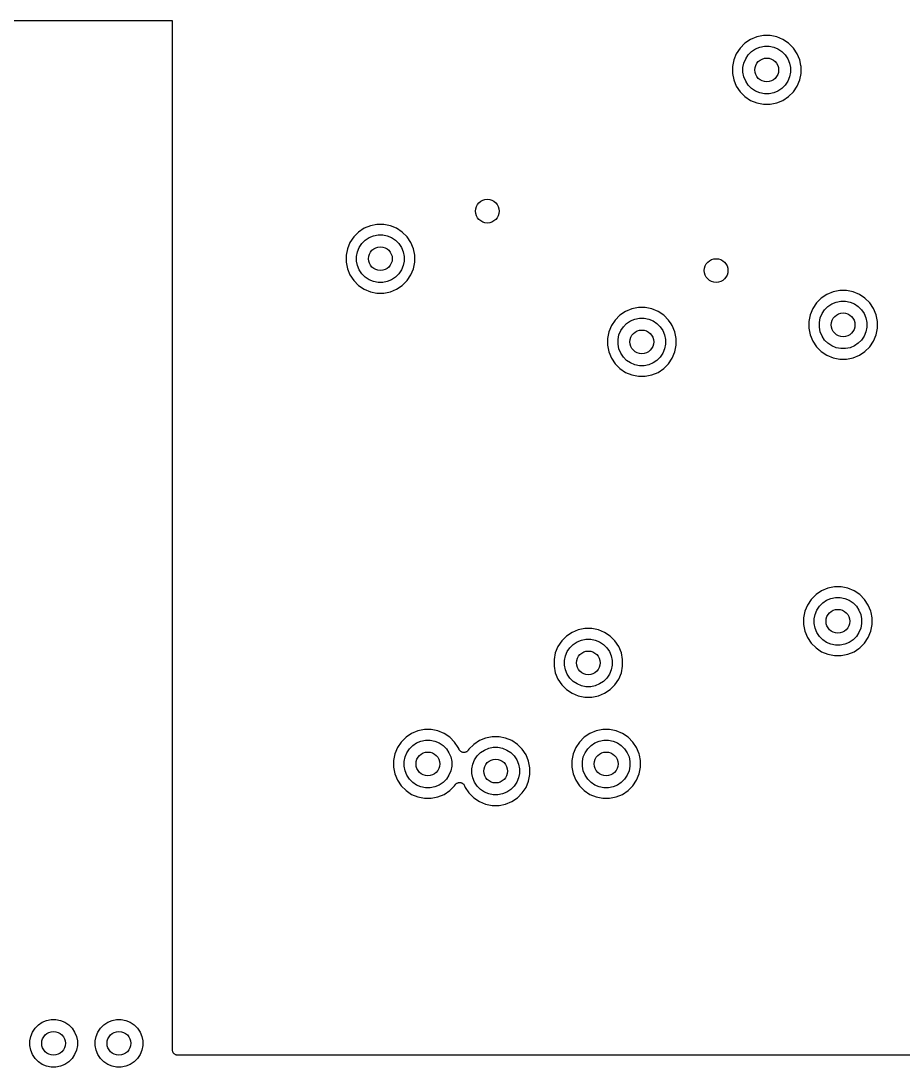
# Model space of a CAD drawing. Extents: x 1.98 to 5.89, y -3.93 to -1.98.
# Drawn here: x 2.526 to 3.11, y -3.744 to -3.051 of the extents above; entities that cross this region are included whole.
import ezdxf

# ---------------------------------------------------------------- set-up
doc = ezdxf.new("R2010")
doc.units = 0
doc.header["$MEASUREMENT"] = 0
doc.layers.add('BLACK', color=7, linetype='CONTINUOUS')

msp = doc.modelspace()

# ---------------------------------------------------------------- linework, layer by layer
at = {"layer": 'BLACK', "linetype": 'CONTINUOUS'}
for p, q in [((2.62581, -3.05118), (1.97999, -3.05118)), ((2.62597, -3.0512), (2.62581, -3.05118)), ((2.62598, -3.05135), (2.62597, -3.0512)), ((2.62598, -3.73272), (2.62598, -3.05135)), ((3.01315, -3.06179), (3.00901, -3.0635)), ((3.01754, -3.06091), (3.01315, -3.06179)), ((3.02203, -3.06091), (3.01754, -3.06091)), ((3.02642, -3.06179), (3.02203, -3.06091)), ((3.03056, -3.0635), (3.02642, -3.06179)), ((3.00212, -3.06916), (2.99963, -3.07289)), ((3.00528, -3.06599), (3.00212, -3.06916)), ((3.00901, -3.0635), (3.00528, -3.06599)), ((3.01233, -3.06971), (3.01519, -3.06852)), ((3.01519, -3.06852), (3.01823, -3.06791)), ((3.01823, -3.06791), (3.02134, -3.06791)), ((3.02134, -3.06791), (3.02438, -3.06852)), ((3.02438, -3.06852), (3.02724, -3.06971)), ((3.03429, -3.06599), (3.03056, -3.0635)), ((3.03745, -3.06916), (3.03429, -3.06599)), ((3.03994, -3.07289), (3.03745, -3.06916)), ((2.99963, -3.07289), (2.99791, -3.07703)), ((3.00464, -3.07907), (3.00583, -3.0762)), ((3.00583, -3.0762), (3.00755, -3.07362)), ((3.00755, -3.07362), (3.00975, -3.07143)), ((3.00975, -3.07143), (3.01233, -3.06971)), ((3.02724, -3.06971), (3.02982, -3.07143)), ((3.02982, -3.07143), (3.03202, -3.07362)), ((3.03202, -3.07362), (3.03374, -3.0762)), ((3.03374, -3.0762), (3.03493, -3.07907)), ((3.04166, -3.07703), (3.03994, -3.07289)), ((2.99791, -3.07703), (2.99704, -3.08142)), ((2.99704, -3.08142), (2.99704, -3.0859)), ((3.00404, -3.08211), (3.00464, -3.07907)), ((3.00404, -3.08521), (3.00404, -3.08211)), ((3.03493, -3.07907), (3.03553, -3.08211)), ((3.03553, -3.08211), (3.03553, -3.08521)), ((3.0424, -3.08077), (3.04166, -3.07703)), ((3.0424, -3.08078), (3.0424, -3.08077)), ((3.04253, -3.08142), (3.0424, -3.08078)), ((3.04253, -3.0859), (3.04253, -3.08142)), ((2.99704, -3.0859), (2.99791, -3.0903)), ((2.99791, -3.0903), (2.99963, -3.09444)), ((3.00464, -3.08826), (3.00404, -3.08521)), ((3.00583, -3.09112), (3.00464, -3.08826)), ((3.03493, -3.08826), (3.03374, -3.09112)), ((3.03553, -3.08521), (3.03493, -3.08826)), ((3.03994, -3.09444), (3.04166, -3.0903)), ((3.04166, -3.0903), (3.04253, -3.0859)), ((2.99963, -3.09444), (3.00212, -3.09816)), ((3.00755, -3.0937), (3.00583, -3.09112)), ((3.00975, -3.09589), (3.00755, -3.0937)), ((3.01233, -3.09762), (3.00975, -3.09589)), ((3.02982, -3.09589), (3.02724, -3.09762)), ((3.03202, -3.0937), (3.02982, -3.09589)), ((3.03374, -3.09112), (3.03202, -3.0937)), ((3.03745, -3.09816), (3.03994, -3.09444)), ((3.00212, -3.09816), (3.00528, -3.10133)), ((3.00528, -3.10133), (3.00901, -3.10382)), ((3.00901, -3.10382), (3.01315, -3.10554)), ((3.01519, -3.0988), (3.01233, -3.09762)), ((3.01823, -3.09941), (3.01519, -3.0988)), ((3.02134, -3.09941), (3.01823, -3.09941)), ((3.02438, -3.0988), (3.02134, -3.09941)), ((3.02724, -3.09762), (3.02438, -3.0988)), ((3.02642, -3.10554), (3.03056, -3.10382)), ((3.03056, -3.10382), (3.03429, -3.10133)), ((3.03429, -3.10133), (3.03745, -3.09816)), ((3.01315, -3.10554), (3.01754, -3.10641)), ((3.01754, -3.10641), (3.02203, -3.10641)), ((3.02203, -3.10641), (3.02642, -3.10554)), ((2.75714, -3.18679), (2.753, -3.1885)), ((2.76154, -3.18591), (2.75714, -3.18679)), ((2.76602, -3.18591), (2.76154, -3.18591)), ((2.77041, -3.18679), (2.76602, -3.18591)), ((2.77455, -3.1885), (2.77041, -3.18679)), ((2.74611, -3.19416), (2.74362, -3.19789)), ((2.74928, -3.19099), (2.74611, -3.19416)), ((2.753, -3.1885), (2.74928, -3.19099)), ((2.75632, -3.19471), (2.75919, -3.19352)), ((2.75919, -3.19352), (2.76223, -3.19291)), ((2.76223, -3.19291), (2.76533, -3.19291)), ((2.76533, -3.19291), (2.76837, -3.19352)), ((2.76837, -3.19352), (2.77124, -3.19471)), ((2.77828, -3.19099), (2.77455, -3.1885)), ((2.78145, -3.19416), (2.77828, -3.19099)), ((2.78394, -3.19789), (2.78145, -3.19416)), ((2.74362, -3.19789), (2.74191, -3.20203)), ((2.74864, -3.20407), (2.74982, -3.2012)), ((2.74982, -3.2012), (2.75155, -3.19862)), ((2.75155, -3.19862), (2.75374, -3.19643)), ((2.75374, -3.19643), (2.75632, -3.19471)), ((2.77124, -3.19471), (2.77382, -3.19643)), ((2.77382, -3.19643), (2.77601, -3.19862)), ((2.77601, -3.19862), (2.77774, -3.2012)), ((2.77774, -3.2012), (2.77892, -3.20407)), ((2.78565, -3.20203), (2.78394, -3.19789)), ((2.74191, -3.20203), (2.74103, -3.20642)), ((2.74103, -3.20642), (2.74103, -3.2109)), ((2.74803, -3.20711), (2.74864, -3.20407)), ((2.74803, -3.21021), (2.74803, -3.20711)), ((2.77892, -3.20407), (2.77953, -3.20711)), ((2.77953, -3.20711), (2.77953, -3.21021)), ((2.78653, -3.20642), (2.78565, -3.20203)), ((2.78653, -3.2109), (2.78653, -3.20642)), ((2.74103, -3.2109), (2.74191, -3.2153)), ((2.74864, -3.21325), (2.74803, -3.21021)), ((2.74982, -3.21612), (2.74864, -3.21325)), ((2.77892, -3.21325), (2.77774, -3.21612)), ((2.77953, -3.21021), (2.77892, -3.21325)), ((2.78565, -3.2153), (2.78653, -3.2109)), ((2.74191, -3.2153), (2.74362, -3.21944)), ((2.74362, -3.21944), (2.74611, -3.22316)), ((2.75155, -3.2187), (2.74982, -3.21612)), ((2.75374, -3.22089), (2.75155, -3.2187)), ((2.75632, -3.22262), (2.75374, -3.22089)), ((2.77382, -3.22089), (2.77124, -3.22262)), ((2.77601, -3.2187), (2.77382, -3.22089)), ((2.77774, -3.21612), (2.77601, -3.2187)), ((2.78145, -3.22316), (2.78394, -3.21944)), ((2.78394, -3.21944), (2.78565, -3.2153)), ((2.74611, -3.22316), (2.74928, -3.22633)), ((2.74928, -3.22633), (2.753, -3.22882)), ((2.753, -3.22882), (2.75714, -3.23054)), ((2.75919, -3.2238), (2.75632, -3.22262)), ((2.76223, -3.22441), (2.75919, -3.2238)), ((2.76533, -3.22441), (2.76223, -3.22441)), ((2.76837, -3.2238), (2.76533, -3.22441)), ((2.77124, -3.22262), (2.76837, -3.2238)), ((2.77041, -3.23054), (2.77455, -3.22882)), ((2.77455, -3.22882), (2.77828, -3.22633)), ((2.77828, -3.22633), (2.78145, -3.22316)), ((2.75714, -3.23054), (2.76154, -3.23141)), ((2.76154, -3.23141), (2.76602, -3.23141)), ((2.76602, -3.23141), (2.77041, -3.23054)), ((3.05589, -3.23482), (3.05272, -3.23799)), ((3.05961, -3.23233), (3.05589, -3.23482)), ((3.06375, -3.23061), (3.05961, -3.23233)), ((3.06815, -3.22974), (3.06375, -3.23061)), ((3.07263, -3.22974), (3.06815, -3.22974)), ((3.07702, -3.23061), (3.07263, -3.22974)), ((3.08116, -3.23233), (3.07702, -3.23061)), ((3.08489, -3.23482), (3.08116, -3.23233)), ((3.08806, -3.23799), (3.08489, -3.23482)), ((2.93037, -3.24191), (2.92623, -3.24362)), ((2.93477, -3.24103), (2.93037, -3.24191)), ((2.93925, -3.24103), (2.93477, -3.24103)), ((2.94364, -3.24191), (2.93925, -3.24103)), ((2.94778, -3.24362), (2.94364, -3.24191)), ((3.05023, -3.24171), (3.04852, -3.24585)), ((3.05272, -3.23799), (3.05023, -3.24171)), ((3.05643, -3.24503), (3.05816, -3.24245)), ((3.05816, -3.24245), (3.06035, -3.24026)), ((3.06035, -3.24026), (3.06293, -3.23853)), ((3.06293, -3.23853), (3.0658, -3.23735)), ((3.0658, -3.23735), (3.06884, -3.23674)), ((3.06884, -3.23674), (3.07194, -3.23674)), ((3.07194, -3.23674), (3.07498, -3.23735)), ((3.07498, -3.23735), (3.07785, -3.23853)), ((3.07785, -3.23853), (3.08043, -3.24026)), ((3.08043, -3.24026), (3.08262, -3.24245)), ((3.08262, -3.24245), (3.08434, -3.24503)), ((3.09055, -3.24171), (3.08806, -3.23799)), ((3.09226, -3.24585), (3.09055, -3.24171)), ((2.91934, -3.24928), (2.91685, -3.253)), ((2.92251, -3.24611), (2.91934, -3.24928)), ((2.92623, -3.24362), (2.92251, -3.24611)), ((2.92955, -3.24982), (2.93241, -3.24864)), ((2.93241, -3.24864), (2.93546, -3.24803)), ((2.93546, -3.24803), (2.93856, -3.24803)), ((2.93856, -3.24803), (2.9416, -3.24864)), ((2.9416, -3.24864), (2.94447, -3.24982)), ((2.95151, -3.24611), (2.94778, -3.24362)), ((2.95468, -3.24928), (2.95151, -3.24611)), ((2.95639, -3.25185), (2.95468, -3.24928)), ((3.04852, -3.24585), (3.04764, -3.25025)), ((3.05464, -3.25094), (3.05525, -3.24789)), ((3.05525, -3.24789), (3.05643, -3.24503)), ((3.08434, -3.24503), (3.08553, -3.24789)), ((3.08553, -3.24789), (3.08614, -3.25094)), ((3.09314, -3.25025), (3.09226, -3.24585)), ((2.91685, -3.253), (2.91513, -3.25714)), ((2.92187, -3.25919), (2.92305, -3.25632)), ((2.92305, -3.25632), (2.92478, -3.25374)), ((2.92478, -3.25374), (2.92697, -3.25155)), ((2.92697, -3.25155), (2.92955, -3.24982)), ((2.94447, -3.24982), (2.94705, -3.25155)), ((2.94705, -3.25155), (2.94924, -3.25374)), ((2.94924, -3.25374), (2.95096, -3.25632)), ((2.95096, -3.25632), (2.95215, -3.25919)), ((2.95717, -3.253), (2.95639, -3.25185)), ((2.95639, -3.25185), (2.95639, -3.25185)), ((2.95888, -3.25714), (2.95717, -3.253)), ((3.04764, -3.25025), (3.04764, -3.25473)), ((3.04764, -3.25473), (3.04852, -3.25912)), ((3.05464, -3.25404), (3.05464, -3.25094)), ((3.05525, -3.25708), (3.05464, -3.25404)), ((3.08614, -3.25404), (3.08553, -3.25708)), ((3.08614, -3.25094), (3.08614, -3.25404)), ((3.09226, -3.25912), (3.09314, -3.25473)), ((3.09314, -3.25473), (3.09314, -3.25025)), ((2.91513, -3.25714), (2.91426, -3.26154)), ((2.91426, -3.26154), (2.91426, -3.26602)), ((2.92126, -3.26223), (2.92187, -3.25919)), ((2.92126, -3.26533), (2.92126, -3.26223)), ((2.95215, -3.25919), (2.95276, -3.26223)), ((2.95276, -3.26223), (2.95276, -3.26533)), ((2.95976, -3.26154), (2.95888, -3.25714)), ((2.95976, -3.26602), (2.95976, -3.26154)), ((3.04852, -3.25912), (3.05023, -3.26326)), ((3.05023, -3.26326), (3.05272, -3.26699)), ((3.05643, -3.25995), (3.05525, -3.25708)), ((3.05816, -3.26253), (3.05643, -3.25995)), ((3.06035, -3.26472), (3.05816, -3.26253)), ((3.08262, -3.26253), (3.08043, -3.26472)), ((3.08434, -3.25995), (3.08262, -3.26253)), ((3.08553, -3.25708), (3.08434, -3.25995)), ((3.08806, -3.26699), (3.09055, -3.26326)), ((3.09055, -3.26326), (3.09226, -3.25912)), ((2.91426, -3.26602), (2.91513, -3.27041)), ((2.91513, -3.27041), (2.91685, -3.27455)), ((2.92187, -3.26837), (2.92126, -3.26533)), ((2.92305, -3.27124), (2.92187, -3.26837)), ((2.95215, -3.26837), (2.95096, -3.27124)), ((2.95276, -3.26533), (2.95215, -3.26837)), ((2.95717, -3.27455), (2.95888, -3.27041)), ((2.95888, -3.27041), (2.95976, -3.26602)), ((3.05272, -3.26699), (3.05589, -3.27016)), ((3.05589, -3.27016), (3.05961, -3.27265)), ((3.06293, -3.26644), (3.06035, -3.26472)), ((3.0658, -3.26763), (3.06293, -3.26644)), ((3.06884, -3.26824), (3.0658, -3.26763)), ((3.07194, -3.26824), (3.06884, -3.26824)), ((3.07498, -3.26763), (3.07194, -3.26824)), ((3.07785, -3.26644), (3.07498, -3.26763)), ((3.08043, -3.26472), (3.07785, -3.26644)), ((3.08116, -3.27265), (3.08489, -3.27016)), ((3.08489, -3.27016), (3.08806, -3.26699)), ((2.91685, -3.27455), (2.91934, -3.27828)), ((2.92478, -3.27382), (2.92305, -3.27124)), ((2.92697, -3.27601), (2.92478, -3.27382)), ((2.92955, -3.27774), (2.92697, -3.27601)), ((2.94705, -3.27601), (2.94447, -3.27774)), ((2.94924, -3.27382), (2.94705, -3.27601)), ((2.95096, -3.27124), (2.94924, -3.27382)), ((2.95468, -3.27828), (2.95717, -3.27455)), ((3.05961, -3.27265), (3.06375, -3.27436)), ((3.06375, -3.27436), (3.06815, -3.27524)), ((3.06815, -3.27524), (3.07263, -3.27524)), ((3.07263, -3.27524), (3.07702, -3.27436)), ((3.07702, -3.27436), (3.08116, -3.27265)), ((2.91934, -3.27828), (2.92251, -3.28145)), ((2.92251, -3.28145), (2.92623, -3.28394)), ((2.92623, -3.28394), (2.93037, -3.28565)), ((2.93241, -3.27892), (2.92955, -3.27774)), ((2.93546, -3.27953), (2.93241, -3.27892)), ((2.93856, -3.27953), (2.93546, -3.27953)), ((2.9416, -3.27892), (2.93856, -3.27953)), ((2.94447, -3.27774), (2.9416, -3.27892)), ((2.94364, -3.28565), (2.94778, -3.28394)), ((2.94778, -3.28394), (2.95151, -3.28145)), ((2.95151, -3.28145), (2.95468, -3.27828)), ((2.93037, -3.28565), (2.93477, -3.28653)), ((2.93477, -3.28653), (2.93925, -3.28653)), ((2.93925, -3.28653), (2.94364, -3.28565)), ((3.05615, -3.42866), (3.05243, -3.43115)), ((3.06029, -3.42695), (3.05615, -3.42866)), ((3.06469, -3.42607), (3.06029, -3.42695)), ((3.06917, -3.42607), (3.06469, -3.42607)), ((3.07356, -3.42695), (3.06917, -3.42607)), ((3.0777, -3.42866), (3.07356, -3.42695)), ((3.08143, -3.43115), (3.0777, -3.42866)), ((3.04926, -3.43432), (3.04677, -3.43804)), ((3.05243, -3.43115), (3.04926, -3.43432)), ((3.0547, -3.43878), (3.05689, -3.43659)), ((3.05689, -3.43659), (3.05947, -3.43486)), ((3.05947, -3.43486), (3.06234, -3.43368)), ((3.06234, -3.43368), (3.06538, -3.43307)), ((3.06538, -3.43307), (3.06848, -3.43307)), ((3.06848, -3.43307), (3.07152, -3.43368)), ((3.07152, -3.43368), (3.07439, -3.43486)), ((3.07439, -3.43486), (3.07697, -3.43659)), ((3.07697, -3.43659), (3.07916, -3.43878)), ((3.0846, -3.43432), (3.08143, -3.43115)), ((3.08709, -3.43804), (3.0846, -3.43432)), ((3.04506, -3.44218), (3.04418, -3.44658)), ((3.04677, -3.43804), (3.04506, -3.44218)), ((3.05179, -3.44423), (3.05297, -3.44136)), ((3.05297, -3.44136), (3.0547, -3.43878)), ((3.07916, -3.43878), (3.08088, -3.44136)), ((3.08088, -3.44136), (3.08207, -3.44423)), ((3.0888, -3.44218), (3.08709, -3.43804)), ((3.08896, -3.44298), (3.0888, -3.44218)), ((3.08968, -3.44658), (3.08896, -3.44298)), ((3.04418, -3.44658), (3.04418, -3.45106)), ((3.05118, -3.44727), (3.05179, -3.44423)), ((3.05118, -3.45037), (3.05118, -3.44727)), ((3.05179, -3.45341), (3.05118, -3.45037)), ((3.08207, -3.44423), (3.08268, -3.44727)), ((3.08268, -3.45037), (3.08207, -3.45341)), ((3.08268, -3.44727), (3.08268, -3.45037)), ((3.08968, -3.45106), (3.08968, -3.44658)), ((2.8908, -3.45622), (2.88707, -3.45871)), ((2.89494, -3.4545), (2.8908, -3.45622)), ((2.89933, -3.45363), (2.89494, -3.4545)), ((2.90382, -3.45363), (2.89933, -3.45363)), ((2.90821, -3.4545), (2.90382, -3.45363)), ((2.91235, -3.45622), (2.90821, -3.4545)), ((2.91608, -3.45871), (2.91235, -3.45622)), ((3.04418, -3.45106), (3.04506, -3.45545)), ((3.04506, -3.45545), (3.04677, -3.45959)), ((3.05297, -3.45628), (3.05179, -3.45341)), ((3.0547, -3.45886), (3.05297, -3.45628)), ((3.08088, -3.45628), (3.07916, -3.45886)), ((3.08207, -3.45341), (3.08088, -3.45628)), ((3.08709, -3.45959), (3.0888, -3.45545)), ((3.0888, -3.45545), (3.08968, -3.45106)), ((2.88391, -3.46188), (2.88142, -3.4656)), ((2.88707, -3.45871), (2.88391, -3.46188)), ((2.88934, -3.46634), (2.89154, -3.46415)), ((2.89154, -3.46415), (2.89412, -3.46242)), ((2.89412, -3.46242), (2.89698, -3.46124)), ((2.89698, -3.46124), (2.90002, -3.46063)), ((2.90002, -3.46063), (2.90313, -3.46063)), ((2.90313, -3.46063), (2.90617, -3.46124)), ((2.90617, -3.46124), (2.90903, -3.46242)), ((2.90903, -3.46242), (2.91161, -3.46415)), ((2.91161, -3.46415), (2.91381, -3.46634)), ((2.91924, -3.46188), (2.91608, -3.45871)), ((2.92173, -3.4656), (2.91924, -3.46188)), ((3.04677, -3.45959), (3.04926, -3.46332)), ((3.04926, -3.46332), (3.05243, -3.46649)), ((3.05689, -3.46105), (3.0547, -3.45886)), ((3.05947, -3.46277), (3.05689, -3.46105)), ((3.06234, -3.46396), (3.05947, -3.46277)), ((3.06538, -3.46457), (3.06234, -3.46396)), ((3.07152, -3.46396), (3.06848, -3.46457)), ((3.07439, -3.46277), (3.07152, -3.46396)), ((3.07697, -3.46105), (3.07439, -3.46277)), ((3.07916, -3.45886), (3.07697, -3.46105)), ((3.08143, -3.46649), (3.0846, -3.46332)), ((3.0846, -3.46332), (3.08709, -3.45959)), ((2.8797, -3.46974), (2.87883, -3.47414)), ((2.88142, -3.4656), (2.8797, -3.46974)), ((2.88643, -3.47178), (2.88762, -3.46892)), ((2.88762, -3.46892), (2.88934, -3.46634)), ((2.91381, -3.46634), (2.91553, -3.46892)), ((2.91553, -3.46892), (2.91672, -3.47178)), ((2.92345, -3.46974), (2.92173, -3.4656)), ((2.92432, -3.47414), (2.92345, -3.46974)), ((3.05243, -3.46649), (3.05615, -3.46898)), ((3.05615, -3.46898), (3.06029, -3.47069)), ((3.06029, -3.47069), (3.06469, -3.47157)), ((3.06848, -3.46457), (3.06538, -3.46457)), ((3.06917, -3.47157), (3.07356, -3.47069)), ((3.07356, -3.47069), (3.0777, -3.46898)), ((3.0777, -3.46898), (3.08075, -3.46695)), ((3.08075, -3.46695), (3.08143, -3.46649)), ((3.08075, -3.46695), (3.08075, -3.46695)), ((2.87883, -3.47414), (2.87883, -3.47862)), ((2.88583, -3.47483), (2.88643, -3.47178)), ((2.88583, -3.47793), (2.88583, -3.47483)), ((2.88643, -3.48097), (2.88583, -3.47793)), ((2.91672, -3.47178), (2.91732, -3.47483)), ((2.91732, -3.47793), (2.91672, -3.48097)), ((2.91732, -3.47483), (2.91732, -3.47793)), ((2.92432, -3.47862), (2.92432, -3.47414)), ((3.06469, -3.47157), (3.06917, -3.47157)), ((2.87883, -3.47862), (2.8797, -3.48301)), ((2.8797, -3.48301), (2.88142, -3.48715)), ((2.88762, -3.48384), (2.88643, -3.48097)), ((2.88934, -3.48642), (2.88762, -3.48384)), ((2.91553, -3.48384), (2.91381, -3.48642)), ((2.91672, -3.48097), (2.91553, -3.48384)), ((2.92173, -3.48715), (2.92345, -3.48301)), ((2.92345, -3.48301), (2.92432, -3.47862)), ((2.88142, -3.48715), (2.88391, -3.49088)), ((2.88391, -3.49088), (2.88707, -3.49405)), ((2.89154, -3.48861), (2.88934, -3.48642)), ((2.89412, -3.49033), (2.89154, -3.48861)), ((2.89698, -3.49152), (2.89412, -3.49033)), ((2.90002, -3.49213), (2.89698, -3.49152)), ((2.90313, -3.49213), (2.90002, -3.49213)), ((2.90617, -3.49152), (2.90313, -3.49213)), ((2.90903, -3.49033), (2.90617, -3.49152)), ((2.91161, -3.48861), (2.90903, -3.49033)), ((2.91381, -3.48642), (2.91161, -3.48861)), ((2.91608, -3.49405), (2.91924, -3.49088)), ((2.91924, -3.49088), (2.92173, -3.48715)), ((2.88707, -3.49405), (2.8908, -3.49654)), ((2.8908, -3.49654), (2.89494, -3.49825)), ((2.89494, -3.49825), (2.89933, -3.49913)), ((2.89933, -3.49913), (2.90382, -3.49913)), ((2.90382, -3.49913), (2.90821, -3.49825)), ((2.90821, -3.49825), (2.91235, -3.49654)), ((2.91235, -3.49654), (2.91608, -3.49405)), ((2.78077, -3.52564), (2.77761, -3.52881)), ((2.7845, -3.52315), (2.78077, -3.52564)), ((2.78864, -3.52143), (2.7845, -3.52315)), ((2.79304, -3.52056), (2.78864, -3.52143)), ((2.79752, -3.52056), (2.79304, -3.52056)), ((2.80191, -3.52143), (2.79752, -3.52056)), ((2.80605, -3.52315), (2.80191, -3.52143)), ((2.80978, -3.52564), (2.80605, -3.52315)), ((2.81295, -3.52881), (2.80978, -3.52564)), ((2.83352, -3.52616), (2.82938, -3.52787)), ((2.83792, -3.52528), (2.83352, -3.52616)), ((2.8424, -3.52528), (2.83792, -3.52528)), ((2.84679, -3.52616), (2.8424, -3.52528)), ((2.85093, -3.52787), (2.84679, -3.52616)), ((2.89888, -3.52564), (2.89572, -3.52881)), ((2.90261, -3.52315), (2.89888, -3.52564)), ((2.90675, -3.52143), (2.90261, -3.52315)), ((2.91115, -3.52056), (2.90675, -3.52143)), ((2.91563, -3.52056), (2.91115, -3.52056)), ((2.92002, -3.52143), (2.91563, -3.52056)), ((2.92416, -3.52315), (2.92002, -3.52143)), ((2.92789, -3.52564), (2.92416, -3.52315)), ((2.93106, -3.52881), (2.92789, -3.52564)), ((2.77512, -3.53253), (2.7734, -3.53667)), ((2.77761, -3.52881), (2.77512, -3.53253)), ((2.78132, -3.53585), (2.78304, -3.53327)), ((2.78304, -3.53327), (2.78524, -3.53107)), ((2.78524, -3.53107), (2.78782, -3.52935)), ((2.78782, -3.52935), (2.79068, -3.52816)), ((2.79068, -3.52816), (2.79372, -3.52756)), ((2.79372, -3.52756), (2.79683, -3.52756)), ((2.79683, -3.52756), (2.79987, -3.52816)), ((2.79987, -3.52816), (2.80274, -3.52935)), ((2.80274, -3.52935), (2.80531, -3.53107)), ((2.80531, -3.53107), (2.80751, -3.53327)), ((2.80751, -3.53327), (2.80923, -3.53585)), ((2.81543, -3.53253), (2.81295, -3.52881)), ((2.81588, -3.53361), (2.81543, -3.53253)), ((2.81604, -3.53391), (2.81588, -3.53361)), ((2.82249, -3.53353), (2.82203, -3.53422)), ((2.82566, -3.53036), (2.82249, -3.53353)), ((2.82938, -3.52787), (2.82566, -3.53036)), ((2.8327, -3.53408), (2.83556, -3.53289)), ((2.83556, -3.53289), (2.83861, -3.53228)), ((2.83861, -3.53228), (2.84171, -3.53228)), ((2.84171, -3.53228), (2.84475, -3.53289)), ((2.84475, -3.53289), (2.84762, -3.53408)), ((2.85466, -3.53036), (2.85093, -3.52787)), ((2.85783, -3.53353), (2.85466, -3.53036)), ((2.86032, -3.53726), (2.85783, -3.53353)), ((2.89323, -3.53253), (2.89151, -3.53667)), ((2.89572, -3.52881), (2.89323, -3.53253)), ((2.89943, -3.53585), (2.90115, -3.53327)), ((2.90115, -3.53327), (2.90335, -3.53107)), ((2.90335, -3.53107), (2.90593, -3.52935)), ((2.90593, -3.52935), (2.90879, -3.52816)), ((2.90879, -3.52816), (2.91183, -3.52756)), ((2.91183, -3.52756), (2.91494, -3.52756)), ((2.91494, -3.52756), (2.91798, -3.52816)), ((2.91798, -3.52816), (2.92085, -3.52935)), ((2.92085, -3.52935), (2.92342, -3.53107)), ((2.92342, -3.53107), (2.92562, -3.53327)), ((2.92562, -3.53327), (2.92734, -3.53585)), ((2.93354, -3.53253), (2.93106, -3.52881)), ((2.93526, -3.53667), (2.93354, -3.53253)), ((2.7734, -3.53667), (2.77253, -3.54107)), ((2.77953, -3.54176), (2.78013, -3.53871)), ((2.78013, -3.53871), (2.78132, -3.53585)), ((2.80923, -3.53585), (2.81042, -3.53871)), ((2.81042, -3.53871), (2.81102, -3.54176)), ((2.8162, -3.5342), (2.81604, -3.53391)), ((2.8162, -3.53421), (2.8162, -3.5342)), ((2.81621, -3.53422), (2.8162, -3.53421)), ((2.81641, -3.53447), (2.81621, -3.53422)), ((2.81663, -3.53474), (2.81641, -3.53447)), ((2.81664, -3.53475), (2.81663, -3.53474)), ((2.81663, -3.53474), (2.81663, -3.53474)), ((2.81689, -3.53496), (2.81664, -3.53475)), ((2.81715, -3.53517), (2.81689, -3.53496)), ((2.81716, -3.53518), (2.81715, -3.53517)), ((2.81746, -3.53534), (2.81716, -3.53518)), ((2.81716, -3.53518), (2.81716, -3.53518)), ((2.81775, -3.5355), (2.81746, -3.53534)), ((2.81776, -3.5355), (2.81775, -3.5355)), ((2.81777, -3.5355), (2.81776, -3.5355)), ((2.81808, -3.5356), (2.81777, -3.5355)), ((2.8184, -3.5357), (2.81808, -3.5356)), ((2.81841, -3.5357), (2.8184, -3.5357)), ((2.81842, -3.53571), (2.81841, -3.5357)), ((2.81875, -3.53574), (2.81842, -3.53571)), ((2.81908, -3.53578), (2.81875, -3.53574)), ((2.81909, -3.53577), (2.81908, -3.53578)), ((2.8191, -3.53578), (2.81909, -3.53577)), ((2.81943, -3.53574), (2.8191, -3.53578)), ((2.81976, -3.53572), (2.81943, -3.53574)), ((2.81977, -3.53571), (2.81976, -3.53572)), ((2.81978, -3.53571), (2.81977, -3.53571)), ((2.82009, -3.53562), (2.81978, -3.53571)), ((2.82042, -3.53552), (2.82009, -3.53562)), ((2.82043, -3.53552), (2.82042, -3.53552)), ((2.82073, -3.53537), (2.82043, -3.53552)), ((2.82043, -3.53552), (2.82043, -3.53552)), ((2.82103, -3.53521), (2.82073, -3.53537)), ((2.82104, -3.5352), (2.82103, -3.5352)), ((2.82103, -3.5352), (2.82103, -3.53521)), ((2.8213, -3.53499), (2.82104, -3.5352)), ((2.82156, -3.53478), (2.8213, -3.53499)), ((2.82157, -3.53477), (2.82156, -3.53478)), ((2.82156, -3.53478), (2.82156, -3.53478)), ((2.82179, -3.53451), (2.82157, -3.53477)), ((2.822, -3.53426), (2.82179, -3.53451)), ((2.82201, -3.53425), (2.822, -3.53426)), ((2.82203, -3.53422), (2.82201, -3.53425)), ((2.82201, -3.53425), (2.82201, -3.53425)), ((2.82201, -3.53425), (2.82201, -3.53425)), ((2.82501, -3.54344), (2.8262, -3.54057)), ((2.8262, -3.54057), (2.82793, -3.53799)), ((2.82793, -3.53799), (2.83012, -3.5358)), ((2.83012, -3.5358), (2.8327, -3.53408)), ((2.84762, -3.53408), (2.8502, -3.5358)), ((2.8502, -3.5358), (2.85239, -3.53799)), ((2.85239, -3.53799), (2.85411, -3.54057)), ((2.85411, -3.54057), (2.8553, -3.54344)), ((2.86203, -3.5414), (2.86032, -3.53726)), ((2.89151, -3.53667), (2.89064, -3.54107)), ((2.89764, -3.54176), (2.89824, -3.53871)), ((2.89824, -3.53871), (2.89943, -3.53585)), ((2.92734, -3.53585), (2.92853, -3.53871)), ((2.92853, -3.53871), (2.92913, -3.54176)), ((2.93542, -3.53747), (2.93526, -3.53667)), ((2.93613, -3.54107), (2.93542, -3.53747)), ((2.77253, -3.54107), (2.77253, -3.54555)), ((2.77253, -3.54555), (2.7734, -3.54994)), ((2.77953, -3.54486), (2.77953, -3.54176)), ((2.78013, -3.5479), (2.77953, -3.54486)), ((2.81102, -3.54486), (2.81042, -3.5479)), ((2.81102, -3.54176), (2.81102, -3.54486)), ((2.82441, -3.54648), (2.82501, -3.54344)), ((2.82441, -3.54958), (2.82441, -3.54648)), ((2.8553, -3.54344), (2.85591, -3.54648)), ((2.85591, -3.54648), (2.85591, -3.54958)), ((2.86291, -3.54579), (2.86203, -3.5414)), ((2.86203, -3.5414), (2.86203, -3.5414)), ((2.86203, -3.5414), (2.86203, -3.5414)), ((2.86291, -3.55027), (2.86291, -3.54579)), ((2.89064, -3.54107), (2.89064, -3.54555)), ((2.89064, -3.54555), (2.89151, -3.54994)), ((2.89764, -3.54486), (2.89764, -3.54176)), ((2.89824, -3.5479), (2.89764, -3.54486)), ((2.92913, -3.54486), (2.92853, -3.5479)), ((2.92913, -3.54176), (2.92913, -3.54486)), ((2.93526, -3.54994), (2.93613, -3.54555)), ((2.93613, -3.54555), (2.93613, -3.54107)), ((2.7734, -3.54994), (2.77512, -3.55408)), ((2.77512, -3.55408), (2.77761, -3.55781)), ((2.78132, -3.55077), (2.78013, -3.5479)), ((2.78304, -3.55335), (2.78132, -3.55077)), ((2.78524, -3.55554), (2.78304, -3.55335)), ((2.80751, -3.55335), (2.80531, -3.55554)), ((2.80923, -3.55077), (2.80751, -3.55335)), ((2.81042, -3.5479), (2.80923, -3.55077)), ((2.82501, -3.55262), (2.82441, -3.54958)), ((2.8262, -3.55549), (2.82501, -3.55262)), ((2.8553, -3.55262), (2.85411, -3.55549)), ((2.85591, -3.54958), (2.8553, -3.55262)), ((2.86203, -3.55467), (2.86291, -3.55027)), ((2.89151, -3.54994), (2.89323, -3.55408)), ((2.89323, -3.55408), (2.89572, -3.55781)), ((2.89943, -3.55077), (2.89824, -3.5479)), ((2.90115, -3.55335), (2.89943, -3.55077)), ((2.90335, -3.55554), (2.90115, -3.55335)), ((2.92562, -3.55335), (2.92342, -3.55554)), ((2.92734, -3.55077), (2.92562, -3.55335)), ((2.92853, -3.5479), (2.92734, -3.55077)), ((2.93106, -3.55781), (2.93354, -3.55408)), ((2.93354, -3.55408), (2.93526, -3.54994)), ((2.77761, -3.55781), (2.78077, -3.56098)), ((2.78077, -3.56098), (2.7845, -3.56347)), ((2.78782, -3.55726), (2.78524, -3.55554)), ((2.79068, -3.55845), (2.78782, -3.55726)), ((2.79372, -3.55906), (2.79068, -3.55845)), ((2.79683, -3.55906), (2.79372, -3.55906)), ((2.79987, -3.55845), (2.79683, -3.55906)), ((2.80274, -3.55726), (2.79987, -3.55845)), ((2.80531, -3.55554), (2.80274, -3.55726)), ((2.80605, -3.56347), (2.80978, -3.56098)), ((2.80978, -3.56098), (2.81295, -3.55781)), ((2.81295, -3.55781), (2.81341, -3.55712)), ((2.81341, -3.55712), (2.81342, -3.55709)), ((2.81342, -3.55709), (2.81342, -3.55709)), ((2.81342, -3.55709), (2.81343, -3.55709)), ((2.81343, -3.55708), (2.81364, -3.55683)), ((2.81343, -3.55709), (2.81343, -3.55708)), ((2.81364, -3.55683), (2.81386, -3.55657)), ((2.81386, -3.55657), (2.81387, -3.55656)), ((2.81387, -3.55656), (2.81413, -3.55635)), ((2.81387, -3.55656), (2.81387, -3.55656)), ((2.81413, -3.55635), (2.81439, -3.55614)), ((2.81439, -3.55614), (2.8144, -3.55613)), ((2.8144, -3.55613), (2.81441, -3.55613)), ((2.81441, -3.55613), (2.8147, -3.55597)), ((2.8147, -3.55597), (2.815, -3.55582)), ((2.815, -3.55582), (2.81501, -3.55582)), ((2.81501, -3.55581), (2.81534, -3.55572)), ((2.81501, -3.55582), (2.81501, -3.55581)), ((2.81534, -3.55572), (2.81565, -3.55563)), ((2.81565, -3.55563), (2.81566, -3.55563)), ((2.81566, -3.55563), (2.81567, -3.55562)), ((2.81567, -3.55562), (2.816, -3.55559)), ((2.816, -3.55559), (2.81633, -3.55556)), ((2.81633, -3.55556), (2.81634, -3.55556)), ((2.81634, -3.55556), (2.81635, -3.55556)), ((2.81635, -3.55556), (2.81668, -3.5556)), ((2.81668, -3.5556), (2.81701, -3.55563)), ((2.81701, -3.55563), (2.81702, -3.55564)), ((2.81702, -3.55564), (2.81703, -3.55564)), ((2.81703, -3.55564), (2.81735, -3.55574)), ((2.81735, -3.55574), (2.81767, -3.55583)), ((2.81767, -3.55583), (2.81767, -3.55584)), ((2.81767, -3.55584), (2.81768, -3.55584)), ((2.81768, -3.55584), (2.81797, -3.556)), ((2.81797, -3.556), (2.81827, -3.55616)), ((2.81827, -3.55616), (2.81827, -3.55616)), ((2.81827, -3.55616), (2.81828, -3.55617)), ((2.81828, -3.55617), (2.81854, -3.55638)), ((2.81854, -3.55638), (2.8188, -3.55659)), ((2.8188, -3.55659), (2.8188, -3.5566)), ((2.8188, -3.5566), (2.81881, -3.5566)), ((2.81881, -3.5566), (2.81902, -3.55686)), ((2.81902, -3.55686), (2.81923, -3.55712)), ((2.81923, -3.55712), (2.81923, -3.55713)), ((2.81923, -3.55713), (2.81924, -3.55713)), ((2.81924, -3.55713), (2.81939, -3.55743)), ((2.81939, -3.55743), (2.81955, -3.55772)), ((2.81955, -3.55772), (2.82, -3.55881)), ((2.82, -3.55881), (2.82249, -3.56253)), ((2.82793, -3.55807), (2.8262, -3.55549)), ((2.83012, -3.56026), (2.82793, -3.55807)), ((2.8327, -3.56199), (2.83012, -3.56026)), ((2.8502, -3.56026), (2.84762, -3.56199)), ((2.85239, -3.55807), (2.8502, -3.56026)), ((2.85411, -3.55549), (2.85239, -3.55807)), ((2.85783, -3.56253), (2.86032, -3.55881)), ((2.86032, -3.55881), (2.86203, -3.55467)), ((2.89572, -3.55781), (2.89888, -3.56098)), ((2.89888, -3.56098), (2.90261, -3.56347)), ((2.90593, -3.55726), (2.90335, -3.55554)), ((2.90879, -3.55845), (2.90593, -3.55726)), ((2.91183, -3.55906), (2.90879, -3.55845)), ((2.91494, -3.55906), (2.91183, -3.55906)), ((2.91798, -3.55845), (2.91494, -3.55906)), ((2.92085, -3.55726), (2.91798, -3.55845)), ((2.92342, -3.55554), (2.92085, -3.55726)), ((2.92416, -3.56347), (2.92789, -3.56098)), ((2.92789, -3.56098), (2.93106, -3.55781)), ((2.7845, -3.56347), (2.78864, -3.56518)), ((2.78864, -3.56518), (2.79304, -3.56606)), ((2.79304, -3.56606), (2.79752, -3.56606)), ((2.79752, -3.56606), (2.80191, -3.56518)), ((2.80191, -3.56518), (2.80605, -3.56347)), ((2.82249, -3.56253), (2.82566, -3.5657)), ((2.82566, -3.5657), (2.82938, -3.56819)), ((2.82938, -3.56819), (2.83352, -3.56991)), ((2.83556, -3.56317), (2.8327, -3.56199)), ((2.83861, -3.56378), (2.83556, -3.56317)), ((2.84171, -3.56378), (2.83861, -3.56378)), ((2.84475, -3.56317), (2.84171, -3.56378)), ((2.84762, -3.56199), (2.84475, -3.56317)), ((2.84679, -3.56991), (2.85093, -3.56819)), ((2.85093, -3.56819), (2.85466, -3.5657)), ((2.85466, -3.5657), (2.85783, -3.56253)), ((2.90261, -3.56347), (2.90675, -3.56518)), ((2.90675, -3.56518), (2.91115, -3.56606)), ((2.91115, -3.56606), (2.91563, -3.56606)), ((2.91563, -3.56606), (2.92002, -3.56518)), ((2.92002, -3.56518), (2.92416, -3.56347)), ((2.83352, -3.56991), (2.83792, -3.57078)), ((2.83792, -3.57078), (2.8424, -3.57078)), ((2.8424, -3.57078), (2.84679, -3.56991)), ((2.53978, -3.71439), (2.54265, -3.7132)), ((2.54265, -3.7132), (2.54569, -3.7126)), ((2.54569, -3.7126), (2.5488, -3.7126)), ((2.5488, -3.7126), (2.55184, -3.7132)), ((2.55184, -3.7132), (2.5547, -3.71439)), ((2.58309, -3.71439), (2.58596, -3.7132)), ((2.58596, -3.7132), (2.589, -3.7126)), ((2.589, -3.7126), (2.5921, -3.7126)), ((2.5921, -3.7126), (2.59514, -3.7132)), ((2.59514, -3.7132), (2.59801, -3.71439)), ((2.5321, -3.72375), (2.53329, -3.72089)), ((2.53329, -3.72089), (2.53501, -3.71831)), ((2.53501, -3.71831), (2.53721, -3.71611)), ((2.53721, -3.71611), (2.53978, -3.71439)), ((2.5547, -3.71439), (2.55728, -3.71611)), ((2.55728, -3.71611), (2.55948, -3.71831)), ((2.55948, -3.71831), (2.5612, -3.72089)), ((2.5612, -3.72089), (2.56239, -3.72375)), ((2.57541, -3.72375), (2.5766, -3.72089)), ((2.5766, -3.72089), (2.57832, -3.71831)), ((2.57832, -3.71831), (2.58051, -3.71611)), ((2.58051, -3.71611), (2.58309, -3.71439)), ((2.59801, -3.71439), (2.60059, -3.71611)), ((2.60059, -3.71611), (2.60278, -3.71831)), ((2.60278, -3.71831), (2.60451, -3.72089)), ((2.60451, -3.72089), (2.60569, -3.72375)), ((2.5315, -3.7268), (2.5321, -3.72375)), ((2.5315, -3.7299), (2.5315, -3.7268)), ((2.56239, -3.72375), (2.56299, -3.7268)), ((2.56299, -3.7268), (2.56299, -3.7299)), ((2.5748, -3.7268), (2.57541, -3.72375)), ((2.5748, -3.7299), (2.5748, -3.7268)), ((2.60569, -3.72375), (2.6063, -3.7268)), ((2.6063, -3.7268), (2.6063, -3.7299)), ((2.5321, -3.73294), (2.5315, -3.7299)), ((2.53329, -3.73581), (2.5321, -3.73294)), ((2.56239, -3.73294), (2.5612, -3.73581)), ((2.56299, -3.7299), (2.56239, -3.73294)), ((2.57541, -3.73294), (2.5748, -3.7299)), ((2.5766, -3.73581), (2.57541, -3.73294)), ((2.60569, -3.73294), (2.60451, -3.73581)), ((2.6063, -3.7299), (2.60569, -3.73294)), ((2.62602, -3.73305), (2.62598, -3.73272)), ((2.62605, -3.73338), (2.62602, -3.73305)), ((2.62605, -3.73339), (2.62605, -3.73338)), ((2.62605, -3.7334), (2.62605, -3.73339)), ((2.62615, -3.73371), (2.62605, -3.7334)), ((2.62624, -3.73403), (2.62615, -3.73371)), ((2.62624, -3.73404), (2.62624, -3.73403)), ((2.62625, -3.73405), (2.62624, -3.73404)), ((2.6264, -3.73435), (2.62625, -3.73405)), ((2.62656, -3.73464), (2.6264, -3.73435)), ((2.62656, -3.73465), (2.62656, -3.73464)), ((2.62657, -3.73466), (2.62656, -3.73465)), ((2.62678, -3.73491), (2.62657, -3.73466)), ((2.53501, -3.73839), (2.53329, -3.73581)), ((2.53721, -3.74058), (2.53501, -3.73839)), ((2.53978, -3.7423), (2.53721, -3.74058)), ((2.55728, -3.74058), (2.5547, -3.7423)), ((2.55948, -3.73839), (2.55728, -3.74058)), ((2.5612, -3.73581), (2.55948, -3.73839)), ((2.57832, -3.73839), (2.5766, -3.73581)), ((2.58051, -3.74058), (2.57832, -3.73839)), ((2.58309, -3.7423), (2.58051, -3.74058)), ((2.60059, -3.74058), (2.59801, -3.7423)), ((2.60278, -3.73839), (2.60059, -3.74058)), ((2.60451, -3.73581), (2.60278, -3.73839)), ((2.62698, -3.73517), (2.62678, -3.73491)), ((2.62699, -3.73518), (2.62698, -3.73517)), ((2.627, -3.73519), (2.62699, -3.73518)), ((2.62725, -3.73539), (2.627, -3.73519)), ((2.62751, -3.73561), (2.62725, -3.73539)), ((2.62752, -3.73561), (2.62751, -3.73561)), ((2.62753, -3.73562), (2.62752, -3.73561)), ((2.62782, -3.73578), (2.62753, -3.73562)), ((2.62811, -3.73594), (2.62782, -3.73578)), ((2.62812, -3.73594), (2.62811, -3.73594)), ((2.62813, -3.73595), (2.62812, -3.73594)), ((2.62844, -3.73605), (2.62813, -3.73595)), ((2.62876, -3.73614), (2.62844, -3.73605)), ((2.62877, -3.73615), (2.62876, -3.73614)), ((2.62878, -3.73615), (2.62877, -3.73615)), ((2.62911, -3.73618), (2.62878, -3.73615)), ((2.62944, -3.73622), (2.62911, -3.73618)), ((2.62946, -3.73622), (2.62944, -3.73622)), ((2.62948, -3.73622), (2.62946, -3.73622)), ((2.62946, -3.73622), (2.62946, -3.73622)), ((2.62946, -3.73622), (2.62946, -3.73622)), ((3.53981, -3.73622), (2.62948, -3.73622)), ((2.54265, -3.74349), (2.53978, -3.7423)), ((2.54569, -3.74409), (2.54265, -3.74349)), ((2.5488, -3.74409), (2.54569, -3.74409)), ((2.55184, -3.74349), (2.5488, -3.74409)), ((2.5547, -3.7423), (2.55184, -3.74349)), ((2.58596, -3.74349), (2.58309, -3.7423)), ((2.589, -3.74409), (2.58596, -3.74349)), ((2.5921, -3.74409), (2.589, -3.74409)), ((2.59514, -3.74349), (2.5921, -3.74409)), ((2.59801, -3.7423), (2.59514, -3.74349))]:
    msp.add_line(p, q, dxfattribs=at)
at = {"layer": 'BLACK'}
for centre in [(3.01978, -3.08366), (2.83465, -3.17717), (2.76378, -3.20866), (2.98622, -3.21654), (3.07039, -3.25249), (2.93701, -3.26378), (3.06693, -3.44882), (2.90157, -3.47638), (2.79528, -3.54331), (2.84016, -3.54803), (2.91339, -3.54331), (2.54724, -3.72835), (2.59055, -3.72835)]:
    msp.add_circle(centre, 0.00787, dxfattribs=at)

doc.saveas('drawing.dxf')
